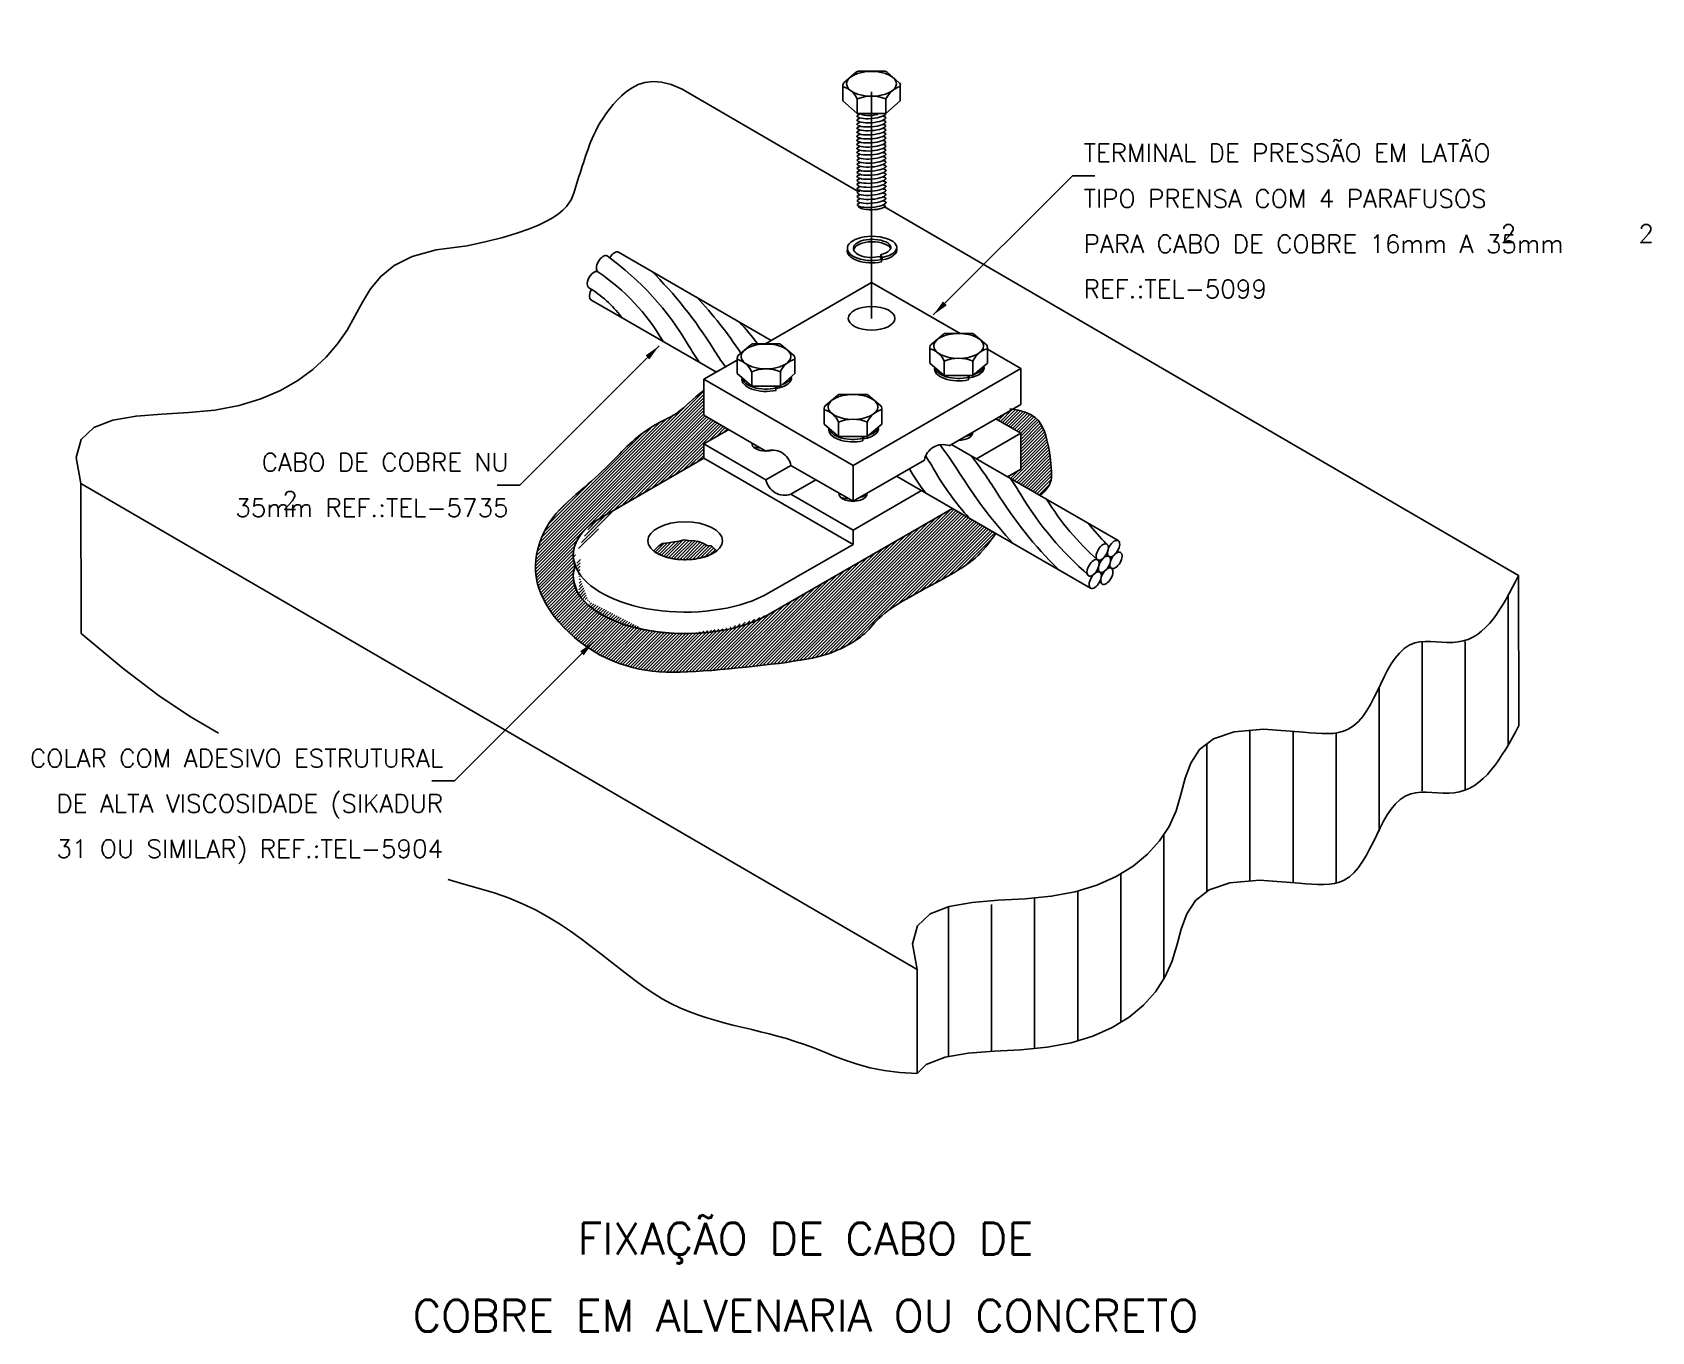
# Model space of a CAD drawing. Header units: millimetres. Extents: x -6346.2 to -6328.3, y -4785.9 to -4771.6.
import ezdxf
from ezdxf.enums import TextEntityAlignment as Align

# ---------------------------------------------------------------- set-up
doc = ezdxf.new("R2010")
doc.units = ezdxf.units.MM
doc.header["$LTSCALE"] = 10
doc.linetypes.add('DASHDOT2', pattern=[0.5, 0.25, -0.125, 0, -0.125])
doc.layers.add('Termotécnica', color=7, linetype='Continuous')
doc.styles.add('r140', font='romans.shx')
doc.styles.add('r80', font='romans.shx')

msp = doc.modelspace()

# ---------------------------------------------------------------- hatches: boundary and pattern name
at = {"layer": 'Termotécnica'}
h = msp.add_hatch(dxfattribs=at)
h.set_pattern_fill('ANSI31', color=1, scale=0.2, style=0)
h.set_pattern_definition([(45, (-6439.552315, -4799.542276), (-0.0176776695, 0.0176776695), [])])
edge = h.paths.add_edge_path()
edge.add_line((-6339.119, -4777.392), (-6339.102, -4777.395))
edge.add_line((-6339.102, -4777.395), (-6339.084, -4777.398))
edge.add_line((-6339.084, -4777.398), (-6339.076, -4777.399))
edge.add_ellipse((-6338.971, -4777.197), major_axis=(0.412, 0), ratio=0.509483, start_angle=255.1057, end_angle=256.7967)
edge.add_line((-6339.065, -4777.401), (-6339.05, -4777.402))
edge.add_line((-6339.05, -4777.402), (-6339.026, -4777.404))
edge.add_line((-6339.026, -4777.404), (-6339.005, -4777.405))
edge.add_line((-6339.005, -4777.405), (-6338.987, -4777.406))
edge.add_line((-6338.987, -4777.406), (-6338.971, -4777.406))
edge.add_ellipse((-6338.971, -4777.197), major_axis=(0.412, 0), ratio=0.509483, start_angle=269.8915, end_angle=271.5213)
edge.add_line((-6338.96, -4777.406), (-6338.94, -4777.405))
edge.add_line((-6338.94, -4777.405), (-6338.916, -4777.404))
edge.add_ellipse((-6338.971, -4777.197), major_axis=(0.412, 0), ratio=0.509483, start_angle=277.6906, end_angle=279.0743)
edge.add_line((-6338.906, -4777.404), (-6338.884, -4777.401))
edge.add_line((-6338.884, -4777.401), (-6338.866, -4777.399))
edge.add_ellipse((-6338.971, -4777.197), major_axis=(0.412, 0), ratio=0.509483, start_angle=284.7109, end_angle=286.1885)
edge.add_line((-6338.856, -4777.398), (-6338.836, -4777.394))
edge.add_line((-6338.836, -4777.394), (-6338.811, -4777.39))
edge.add_ellipse((-6338.971, -4777.197), major_axis=(0.412, 0), ratio=0.509483, start_angle=292.818, end_angle=294.0791)
edge.add_line((-6338.803, -4777.388), (-6338.775, -4777.381))
edge.add_line((-6338.775, -4777.381), (-6338.765, -4777.378))
edge.add_ellipse((-6338.971, -4777.197), major_axis=(0.412, 0), ratio=0.509483, start_angle=299.9115, end_angle=301.386)
edge.add_line((-6338.756, -4777.376), (-6338.737, -4777.369))
edge.add_line((-6338.737, -4777.369), (-6338.723, -4777.364))
edge.add_ellipse((-6338.971, -4777.197), major_axis=(0.412, 0), ratio=0.509483, start_angle=307.0282, end_angle=308.6976)
edge.add_line((-6338.713, -4777.36), (-6338.698, -4777.353))
edge.add_line((-6338.698, -4777.353), (-6338.679, -4777.344))
edge.add_line((-6338.679, -4777.344), (-6338.662, -4777.335))
edge.add_line((-6338.662, -4777.335), (-6338.647, -4777.326))
edge.add_line((-6338.647, -4777.326), (-6338.622, -4777.307))
edge.add_line((-6338.622, -4777.307), (-6338.656, -4777.276))
edge.add_line((-6338.656, -4777.276), (-6338.681, -4777.254))
edge.add_line((-6338.681, -4777.254), (-6338.726, -4777.249))
edge.add_line((-6338.726, -4777.249), (-6338.777, -4777.223))
edge.add_line((-6338.777, -4777.223), (-6338.825, -4777.203))
edge.add_line((-6338.825, -4777.203), (-6338.871, -4777.199))
edge.add_line((-6338.871, -4777.199), (-6338.933, -4777.193))
edge.add_line((-6338.933, -4777.193), (-6338.984, -4777.185))
edge.add_line((-6338.984, -4777.185), (-6339.035, -4777.202))
edge.add_line((-6339.035, -4777.202), (-6339.092, -4777.209))
edge.add_line((-6339.092, -4777.209), (-6339.158, -4777.218))
edge.add_line((-6339.158, -4777.218), (-6339.221, -4777.228))
edge.add_line((-6339.221, -4777.228), (-6339.261, -4777.252))
edge.add_line((-6339.261, -4777.252), (-6339.318, -4777.309))
edge.add_line((-6339.318, -4777.309), (-6339.297, -4777.325))
edge.add_line((-6339.297, -4777.325), (-6339.269, -4777.341))
edge.add_line((-6339.269, -4777.341), (-6339.258, -4777.347))
edge.add_ellipse((-6338.971, -4777.197), major_axis=(0.412, 0), ratio=0.509483, start_angle=225.6516, end_angle=226.3862)
edge.add_line((-6339.255, -4777.348), (-6339.238, -4777.355))
edge.add_line((-6339.238, -4777.355), (-6339.222, -4777.363))
edge.add_line((-6339.222, -4777.363), (-6339.201, -4777.37))
edge.add_line((-6339.201, -4777.37), (-6339.181, -4777.377))
edge.add_line((-6339.181, -4777.377), (-6339.168, -4777.38))
edge.add_line((-6339.168, -4777.38), (-6339.154, -4777.384))
edge.add_line((-6339.154, -4777.384), (-6339.137, -4777.388))
edge.add_line((-6339.137, -4777.388), (-6339.12, -4777.392))
edge.add_ellipse((-6338.971, -4777.197), major_axis=(0.412, 0), ratio=0.509483, start_angle=248.7306, end_angle=248.8371)
edge = h.paths.add_edge_path()
edge.add_line((-6340.138, -4776.653), (-6340.177, -4776.686))
edge.add_line((-6340.177, -4776.686), (-6340.222, -4776.725))
edge.add_line((-6340.222, -4776.725), (-6340.267, -4776.765))
edge.add_line((-6340.267, -4776.765), (-6340.311, -4776.807))
edge.add_line((-6340.311, -4776.807), (-6340.354, -4776.851))
edge.add_line((-6340.354, -4776.851), (-6340.395, -4776.897))
edge.add_line((-6340.395, -4776.897), (-6340.434, -4776.946))
edge.add_line((-6340.434, -4776.946), (-6340.47, -4776.997))
edge.add_line((-6340.47, -4776.997), (-6340.502, -4777.051))
edge.add_line((-6340.502, -4777.051), (-6340.531, -4777.107))
edge.add_line((-6340.531, -4777.107), (-6340.557, -4777.165))
edge.add_line((-6340.557, -4777.165), (-6340.579, -4777.225))
edge.add_line((-6340.579, -4777.225), (-6340.596, -4777.285))
edge.add_line((-6340.596, -4777.285), (-6340.61, -4777.347))
edge.add_line((-6340.61, -4777.347), (-6340.618, -4777.408))
edge.add_line((-6340.618, -4777.408), (-6340.622, -4777.47))
edge.add_line((-6340.622, -4777.47), (-6340.621, -4777.532))
edge.add_line((-6340.621, -4777.532), (-6340.615, -4777.594))
edge.add_line((-6340.615, -4777.594), (-6340.604, -4777.656))
edge.add_line((-6340.604, -4777.656), (-6340.587, -4777.718))
edge.add_line((-6340.587, -4777.718), (-6340.565, -4777.78))
edge.add_line((-6340.565, -4777.78), (-6340.536, -4777.843))
edge.add_line((-6340.536, -4777.843), (-6340.502, -4777.905))
edge.add_line((-6340.502, -4777.905), (-6340.462, -4777.968))
edge.add_line((-6340.462, -4777.968), (-6340.416, -4778.031))
edge.add_line((-6340.416, -4778.031), (-6340.365, -4778.093))
edge.add_line((-6340.365, -4778.093), (-6340.31, -4778.153))
edge.add_line((-6340.31, -4778.153), (-6340.251, -4778.211))
edge.add_line((-6340.251, -4778.211), (-6340.188, -4778.267))
edge.add_line((-6340.188, -4778.267), (-6340.123, -4778.319))
edge.add_line((-6340.123, -4778.319), (-6340.056, -4778.368))
edge.add_line((-6340.056, -4778.368), (-6339.987, -4778.413))
edge.add_line((-6339.987, -4778.413), (-6339.917, -4778.454))
edge.add_line((-6339.917, -4778.454), (-6339.846, -4778.49))
edge.add_line((-6339.846, -4778.49), (-6339.773, -4778.522))
edge.add_line((-6339.773, -4778.522), (-6339.7, -4778.551))
edge.add_line((-6339.7, -4778.551), (-6339.627, -4778.575))
edge.add_line((-6339.627, -4778.575), (-6339.553, -4778.596))
edge.add_line((-6339.553, -4778.596), (-6339.48, -4778.613))
edge.add_line((-6339.48, -4778.613), (-6339.406, -4778.626))
edge.add_line((-6339.406, -4778.626), (-6339.333, -4778.635))
edge.add_line((-6339.333, -4778.635), (-6339.258, -4778.642))
edge.add_line((-6339.258, -4778.642), (-6339.182, -4778.646))
edge.add_line((-6339.182, -4778.646), (-6339.105, -4778.647))
edge.add_line((-6339.105, -4778.647), (-6339.025, -4778.646))
edge.add_line((-6339.025, -4778.646), (-6338.943, -4778.643))
edge.add_line((-6338.943, -4778.643), (-6338.857, -4778.639))
edge.add_line((-6338.857, -4778.639), (-6338.768, -4778.633))
edge.add_line((-6338.768, -4778.633), (-6338.676, -4778.627))
edge.add_line((-6338.676, -4778.627), (-6338.582, -4778.619))
edge.add_line((-6338.582, -4778.619), (-6338.486, -4778.61))
edge.add_line((-6338.486, -4778.61), (-6338.391, -4778.601))
edge.add_line((-6338.391, -4778.601), (-6338.295, -4778.591))
edge.add_line((-6338.295, -4778.591), (-6338.201, -4778.581))
edge.add_line((-6338.201, -4778.581), (-6338.109, -4778.571))
edge.add_line((-6338.109, -4778.571), (-6338.02, -4778.56))
edge.add_line((-6338.02, -4778.56), (-6337.934, -4778.55))
edge.add_line((-6337.934, -4778.55), (-6337.852, -4778.539))
edge.add_line((-6337.852, -4778.539), (-6337.774, -4778.527))
edge.add_line((-6337.774, -4778.527), (-6337.7, -4778.515))
edge.add_line((-6337.7, -4778.515), (-6337.631, -4778.503))
edge.add_line((-6337.631, -4778.503), (-6337.566, -4778.491))
edge.add_line((-6337.566, -4778.491), (-6337.507, -4778.477))
edge.add_line((-6337.507, -4778.477), (-6337.453, -4778.463))
edge.add_line((-6337.453, -4778.463), (-6337.404, -4778.448))
edge.add_line((-6337.404, -4778.448), (-6337.359, -4778.433))
edge.add_line((-6337.359, -4778.433), (-6337.318, -4778.417))
edge.add_line((-6337.318, -4778.417), (-6337.28, -4778.401))
edge.add_line((-6337.28, -4778.401), (-6337.245, -4778.385))
edge.add_line((-6337.245, -4778.385), (-6337.212, -4778.368))
edge.add_line((-6337.212, -4778.368), (-6337.18, -4778.35))
edge.add_line((-6337.18, -4778.35), (-6337.15, -4778.333))
edge.add_line((-6337.15, -4778.333), (-6337.12, -4778.315))
edge.add_line((-6337.12, -4778.315), (-6337.091, -4778.297))
edge.add_line((-6337.091, -4778.297), (-6337.064, -4778.278))
edge.add_line((-6337.064, -4778.278), (-6337.037, -4778.259))
edge.add_line((-6337.037, -4778.259), (-6337.012, -4778.239))
edge.add_line((-6337.012, -4778.239), (-6336.988, -4778.219))
edge.add_line((-6336.988, -4778.219), (-6336.966, -4778.197))
edge.add_line((-6336.966, -4778.197), (-6336.944, -4778.175))
edge.add_line((-6336.944, -4778.175), (-6336.923, -4778.152))
edge.add_line((-6336.923, -4778.152), (-6336.902, -4778.128))
edge.add_line((-6336.902, -4778.128), (-6336.88, -4778.103))
edge.add_line((-6336.88, -4778.103), (-6336.856, -4778.078))
edge.add_line((-6336.856, -4778.078), (-6336.83, -4778.051))
edge.add_line((-6336.83, -4778.051), (-6336.801, -4778.024))
edge.add_line((-6336.801, -4778.024), (-6336.767, -4777.996))
edge.add_line((-6336.767, -4777.996), (-6336.729, -4777.967))
edge.add_line((-6336.729, -4777.967), (-6336.686, -4777.937))
edge.add_line((-6336.686, -4777.937), (-6336.64, -4777.907))
edge.add_line((-6336.64, -4777.907), (-6336.59, -4777.876))
edge.add_line((-6336.59, -4777.876), (-6336.538, -4777.845))
edge.add_line((-6336.538, -4777.845), (-6336.484, -4777.814))
edge.add_line((-6336.484, -4777.814), (-6336.429, -4777.783))
edge.add_line((-6336.429, -4777.783), (-6336.373, -4777.752))
edge.add_line((-6336.373, -4777.752), (-6336.316, -4777.721))
edge.add_line((-6336.316, -4777.721), (-6336.26, -4777.691))
edge.add_line((-6336.26, -4777.691), (-6336.204, -4777.661))
edge.add_line((-6336.204, -4777.661), (-6336.15, -4777.631))
edge.add_line((-6336.15, -4777.631), (-6336.097, -4777.602))
edge.add_line((-6336.097, -4777.602), (-6336.046, -4777.574))
edge.add_line((-6336.046, -4777.574), (-6335.998, -4777.546))
edge.add_line((-6335.998, -4777.546), (-6335.953, -4777.519))
edge.add_line((-6335.953, -4777.519), (-6335.911, -4777.493))
edge.add_line((-6335.911, -4777.493), (-6335.872, -4777.467))
edge.add_line((-6335.872, -4777.467), (-6335.835, -4777.441))
edge.add_line((-6335.835, -4777.441), (-6335.801, -4777.415))
edge.add_line((-6335.801, -4777.415), (-6335.769, -4777.388))
edge.add_line((-6335.769, -4777.388), (-6335.738, -4777.359))
edge.add_line((-6335.738, -4777.359), (-6335.709, -4777.33))
edge.add_line((-6335.709, -4777.33), (-6335.68, -4777.298))
edge.add_line((-6335.68, -4777.298), (-6335.651, -4777.264))
edge.add_line((-6335.651, -4777.264), (-6335.623, -4777.228))
edge.add_line((-6335.623, -4777.228), (-6335.595, -4777.191))
edge.add_line((-6335.595, -4777.191), (-6335.567, -4777.154))
edge.add_line((-6335.567, -4777.154), (-6335.54, -4777.117))
edge.add_line((-6335.54, -4777.117), (-6335.54, -4777.116))
edge.add_line((-6335.54, -4777.116), (-6336.019, -4776.839))
edge.add_line((-6336.019, -4776.839), (-6338.049, -4778.011))
edge.add_line((-6338.049, -4778.011), (-6338.047, -4778.01))
edge.add_ellipse((-6338.971, -4777.593), major_axis=(-1.235, 0), ratio=0.509483, start_angle=121.4732, end_angle=138.3974, ccw=False)
edge.add_line((-6338.326, -4778.129), (-6338.34, -4778.134))
edge.add_line((-6338.34, -4778.134), (-6338.353, -4778.138))
edge.add_ellipse((-6338.971, -4777.593), major_axis=(-1.235, 0), ratio=0.509483, start_angle=92.4642, end_angle=120.0051, ccw=False)
edge.add_line((-6338.918, -4778.221), (-6338.933, -4778.222))
edge.add_line((-6338.933, -4778.222), (-6338.954, -4778.222))
edge.add_ellipse((-6338.971, -4777.593), major_axis=(-1.235, 0), ratio=0.509483, start_angle=84.4784, end_angle=90.7793, ccw=False)
edge.add_line((-6339.089, -4778.219), (-6339.11, -4778.218))
edge.add_line((-6339.11, -4778.218), (-6339.118, -4778.217))
edge.add_ellipse((-6338.971, -4777.593), major_axis=(-1.235, 0), ratio=0.509483, start_angle=74.6337, end_angle=83.1387, ccw=False)
edge.add_line((-6339.298, -4778.199), (-6339.303, -4778.199))
edge.add_line((-6339.303, -4778.199), (-6339.309, -4778.198))
edge.add_ellipse((-6338.971, -4777.593), major_axis=(-1.235, 0), ratio=0.509483, start_angle=65.1543, end_angle=74.1001, ccw=False)
edge.add_line((-6339.489, -4778.164), (-6339.494, -4778.163))
edge.add_line((-6339.494, -4778.163), (-6339.504, -4778.16))
edge.add_ellipse((-6338.971, -4777.593), major_axis=(-1.235, 0), ratio=0.509483, start_angle=61.2264, end_angle=64.4015, ccw=False)
edge.add_line((-6339.565, -4778.144), (-6339.633, -4778.127))
edge.add_line((-6339.633, -4778.127), (-6339.72, -4778.093))
edge.add_line((-6339.72, -4778.093), (-6339.726, -4778.091))
edge.add_ellipse((-6338.971, -4777.593), major_axis=(-1.235, 0), ratio=0.509483, start_angle=20.986, end_angle=52.3022, ccw=False)
edge.add_line((-6340.124, -4777.818), (-6340.136, -4777.804))
edge.add_line((-6340.136, -4777.804), (-6340.145, -4777.788))
edge.add_ellipse((-6338.971, -4777.593), major_axis=(-1.235, 0), ratio=0.509483, start_angle=-10.974, end_angle=18.0371, ccw=False)
edge.add_line((-6340.183, -4777.473), (-6340.183, -4777.472))
edge.add_line((-6340.183, -4777.472), (-6340.186, -4777.464))
edge.add_line((-6340.186, -4777.464), (-6340.204, -4777.387))
edge.add_ellipse((-6338.971, -4777.355), major_axis=(-1.235, 0), ratio=0.509483, start_angle=2.9312, end_angle=10.9046)
edge.add_line((-6340.183, -4777.474), (-6340.183, -4777.473))
edge.add_ellipse((-6338.971, -4777.593), major_axis=(-1.235, 0), ratio=0.509483, start_angle=349.026, end_angle=378.0371)
edge.add_line((-6340.145, -4777.788), (-6340.167, -4777.746))
edge.add_line((-6340.167, -4777.746), (-6340.174, -4777.724))
edge.add_line((-6340.174, -4777.724), (-6340.197, -4777.658))
edge.add_line((-6340.197, -4777.658), (-6340.205, -4777.585))
edge.add_line((-6340.205, -4777.585), (-6340.202, -4777.549))
edge.add_line((-6340.202, -4777.549), (-6340.183, -4777.474))
edge.add_ellipse((-6338.971, -4777.355), major_axis=(-1.235, 0), ratio=0.509483, start_angle=2.9312, end_angle=10.9046, ccw=False)
edge.add_line((-6340.204, -4777.387), (-6340.205, -4777.382))
edge.add_line((-6340.205, -4777.382), (-6340.205, -4777.376))
edge.add_ellipse((-6338.971, -4777.355), major_axis=(-1.235, 0), ratio=0.509483, start_angle=-31.7428, end_angle=1.9233, ccw=False)
edge.add_line((-6340.021, -4777.024), (-6340.001, -4777.006))
edge.add_line((-6340.001, -4777.006), (-6339.984, -4776.996))
edge.add_line((-6339.984, -4776.996), (-6339.935, -4776.965))
edge.add_line((-6339.935, -4776.965), (-6339.884, -4776.932))
edge.add_line((-6339.884, -4776.932), (-6339.868, -4776.923))
edge.add_line((-6339.868, -4776.923), (-6340.138, -4776.653))
h.paths.add_polyline_path([(-6338.765, -4776.127), (-6338.49, -4775.969), (-6338.765, -4775.81), (-6338.765, -4775.537), (-6338.809, -4775.571), (-6338.851, -4775.606), (-6338.889, -4775.639), (-6338.923, -4775.67), (-6338.954, -4775.698), (-6338.983, -4775.725), (-6339.011, -4775.749), (-6339.039, -4775.771), (-6339.068, -4775.791), (-6339.099, -4775.81), (-6339.13, -4775.827), (-6339.161, -4775.844), (-6339.194, -4775.86), (-6339.227, -4775.877), (-6339.26, -4775.894), (-6339.294, -4775.913), (-6339.328, -4775.933), (-6339.362, -4775.954), (-6339.395, -4775.977), (-6339.429, -4776), (-6339.462, -4776.025), (-6339.494, -4776.05), (-6339.525, -4776.076), (-6339.556, -4776.103), (-6339.585, -4776.129), (-6339.613, -4776.156), (-6339.641, -4776.183), (-6339.668, -4776.211), (-6339.696, -4776.239), (-6339.725, -4776.269), (-6339.754, -4776.299), (-6339.785, -4776.33), (-6339.817, -4776.362), (-6339.851, -4776.395), (-6339.887, -4776.43), (-6339.924, -4776.465), (-6339.963, -4776.5), (-6340.003, -4776.537), (-6340.044, -4776.573), (-6340.087, -4776.61), (-6340.132, -4776.648), (-6340.138, -4776.653), (-6339.868, -4776.923), (-6338.765, -4776.286)])
h.paths.add_polyline_path([(-6335.055, -4776.696), (-6335.026, -4776.672), (-6334.997, -4776.644), (-6334.973, -4776.616), (-6334.954, -4776.587), (-6334.941, -4776.557), (-6334.932, -4776.526), (-6334.927, -4776.493), (-6334.926, -4776.459), (-6334.926, -4776.423), (-6334.929, -4776.386), (-6334.933, -4776.346), (-6334.938, -4776.305), (-6334.943, -4776.262), (-6334.949, -4776.217), (-6334.957, -4776.172), (-6334.966, -4776.126), (-6334.977, -4776.081), (-6334.989, -4776.036), (-6335.004, -4775.991), (-6335.022, -4775.948), (-6335.044, -4775.908), (-6335.072, -4775.869), (-6335.109, -4775.834), (-6335.157, -4775.803), (-6335.218, -4775.776), (-6335.294, -4775.754), (-6335.357, -4775.744), (-6335.54, -4775.85), (-6335.266, -4776.008), (-6335.266, -4776.405), (-6335.413, -4776.489)])

# ---------------------------------------------------------------- linework, layer by layer
at = {"layer": 'Termotécnica', "color": 1, "linetype": 'DASHDOT2'}
msp.add_line((-6336.913, -4774.741), (-6336.913, -4771.584), dxfattribs=at)
at = {"layer": 'Termotécnica', "color": 2}
for p, q in [((-6337.08, -4772.021), (-6337.218, -4772.141)), ((-6337.059, -4772.014), (-6336.766, -4772.014)), ((-6336.745, -4772.021), (-6336.607, -4772.141)), ((-6337.06, -4773.342), (-6339.004, -4772.212)), ((-6337.229, -4772.165), (-6337.229, -4772.341)), ((-6336.596, -4772.165), (-6336.596, -4772.341)), ((-6337.229, -4772.341), (-6337.071, -4772.478)), ((-6337.071, -4772.32), (-6337.071, -4772.478)), ((-6336.754, -4772.32), (-6336.754, -4772.478)), ((-6336.596, -4772.341), (-6336.754, -4772.478)), ((-6337.075, -4772.505), (-6337.03, -4772.479)), ((-6337.075, -4772.549), (-6337.04, -4772.529)), ((-6337.075, -4772.594), (-6337.04, -4772.574)), ((-6337.071, -4772.478), (-6336.754, -4772.478)), ((-6336.757, -4772.522), (-6336.79, -4772.508)), ((-6336.757, -4772.567), (-6336.79, -4772.553)), ((-6337.074, -4772.638), (-6337.04, -4772.618)), ((-6337.074, -4772.683), (-6337.04, -4772.663)), ((-6337.074, -4772.727), (-6337.04, -4772.707)), ((-6337.074, -4772.772), (-6337.04, -4772.752)), ((-6336.757, -4772.611), (-6336.79, -4772.597)), ((-6336.757, -4772.656), (-6336.79, -4772.642)), ((-6336.757, -4772.7), (-6336.79, -4772.687)), ((-6336.757, -4772.745), (-6336.79, -4772.731)), ((-6337.074, -4772.816), (-6337.04, -4772.796)), ((-6337.074, -4772.861), (-6337.04, -4772.841)), ((-6337.074, -4772.905), (-6337.04, -4772.885)), ((-6337.074, -4772.95), (-6337.04, -4772.93)), ((-6336.757, -4772.789), (-6336.79, -4772.776)), ((-6336.757, -4772.834), (-6336.79, -4772.82)), ((-6336.757, -4772.878), (-6336.79, -4772.865)), ((-6336.757, -4772.923), (-6336.79, -4772.909)), ((-6337.074, -4772.994), (-6337.04, -4772.974)), ((-6337.074, -4773.039), (-6337.04, -4773.019)), ((-6337.074, -4773.083), (-6337.04, -4773.063)), ((-6337.074, -4773.128), (-6337.04, -4773.108)), ((-6336.757, -4772.967), (-6336.79, -4772.954)), ((-6336.756, -4773.011), (-6336.79, -4772.997)), ((-6336.756, -4773.056), (-6336.79, -4773.042)), ((-6336.757, -4773.1), (-6336.79, -4773.087)), ((-6337.074, -4773.172), (-6337.04, -4773.152)), ((-6337.074, -4773.217), (-6337.04, -4773.197)), ((-6337.074, -4773.261), (-6337.04, -4773.241)), ((-6337.073, -4773.305), (-6337.04, -4773.286)), ((-6336.757, -4773.145), (-6336.79, -4773.131)), ((-6336.754, -4773.191), (-6336.787, -4773.178)), ((-6336.754, -4773.236), (-6336.787, -4773.222)), ((-6336.755, -4773.28), (-6336.786, -4773.266)), ((-6336.232, -4774.703), (-6334.697, -4773.167)), ((-6334.697, -4773.167), (-6334.447, -4773.167)), ((-6337.074, -4773.395), (-6337.04, -4773.375)), ((-6337.073, -4773.35), (-6337.04, -4773.33)), ((-6337.073, -4773.439), (-6337.04, -4773.419)), ((-6337.073, -4773.483), (-6337.04, -4773.464)), ((-6336.754, -4773.369), (-6336.787, -4773.356)), ((-6336.755, -4773.324), (-6336.786, -4773.311)), ((-6336.755, -4773.413), (-6336.786, -4773.4)), ((-6336.753, -4773.458), (-6336.786, -4773.444)), ((-6336.761, -4773.499), (-6336.787, -4773.488)), ((-6329.773, -4777.58), (-6336.77, -4773.511)), ((-6339.706, -4774.011), (-6338.02, -4774.984)), ((-6336.804, -4774.091), (-6336.819, -4774.058)), ((-6336.811, -4774.064), (-6336.811, -4774.037)), ((-6336.796, -4774.07), (-6336.811, -4774.037)), ((-6336.796, -4774.097), (-6336.811, -4774.064)), ((-6336.804, -4774.118), (-6336.804, -4774.091)), ((-6336.796, -4774.097), (-6336.796, -4774.07)), ((-6340.01, -4774.535), (-6338.626, -4775.334)), ((-6336.099, -4774.907), (-6335.806, -4774.907)), ((-6339.259, -4775.046), (-6340.794, -4776.581)), ((-6338.245, -4775.032), (-6338.384, -4775.152)), ((-6338.225, -4775.024), (-6337.931, -4775.024)), ((-6337.911, -4775.032), (-6337.772, -4775.152)), ((-6336.269, -4775.059), (-6336.269, -4775.235)), ((-6336.119, -4774.915), (-6336.258, -4775.035)), ((-6335.785, -4774.915), (-6335.646, -4775.035)), ((-6335.635, -4775.059), (-6335.635, -4775.235)), ((-6338.395, -4775.176), (-6338.395, -4775.351)), ((-6337.761, -4775.176), (-6337.761, -4775.351)), ((-6336.269, -4775.235), (-6336.11, -4775.372)), ((-6336.11, -4775.213), (-6336.11, -4775.372)), ((-6335.794, -4775.213), (-6335.794, -4775.372)), ((-6335.635, -4775.235), (-6335.794, -4775.372)), ((-6338.395, -4775.351), (-6338.236, -4775.488)), ((-6338.236, -4775.33), (-6338.236, -4775.488)), ((-6337.92, -4775.33), (-6337.92, -4775.488)), ((-6337.761, -4775.351), (-6337.92, -4775.488)), ((-6336.11, -4775.372), (-6335.794, -4775.372)), ((-6338.236, -4775.488), (-6337.92, -4775.488)), ((-6337.286, -4775.588), (-6337.424, -4775.708)), ((-6337.265, -4775.581), (-6336.972, -4775.581)), ((-6336.951, -4775.588), (-6336.812, -4775.708)), ((-6337.435, -4775.732), (-6337.435, -4775.908)), ((-6336.801, -4775.732), (-6336.801, -4775.908)), ((-6337.435, -4775.908), (-6337.277, -4776.045)), ((-6337.277, -4775.887), (-6337.277, -4776.045)), ((-6336.96, -4775.887), (-6336.96, -4776.045)), ((-6336.801, -4775.908), (-6336.96, -4776.045)), ((-6338.232, -4776.135), (-6338.217, -4776.127)), ((-6337.277, -4776.045), (-6336.96, -4776.045)), ((-6334.192, -4777.195), (-6336.031, -4776.133)), ((-6335.826, -4776.028), (-6335.807, -4776.036)), ((-6334.495, -4777.72), (-6336.637, -4776.483)), ((-6336.411, -4781.931), (-6345.642, -4776.563)), ((-6345.642, -4776.563), (-6345.636, -4778.22)), ((-6340.794, -4776.581), (-6341.044, -4776.581)), ((-6337.255, -4776.682), (-6337.271, -4776.691)), ((-6337.246, -4776.721), (-6337.25, -4776.723)), ((-6336.993, -4776.701), (-6336.974, -4776.709)), ((-6329.773, -4777.58), (-6329.767, -4779.237)), ((-6339.982, -4778.312), (-6341.517, -4779.847)), ((-6341.517, -4779.847), (-6341.767, -4779.847)), ((-6336.411, -4781.931), (-6336.411, -4783.076))]:
    msp.add_line(p, q, dxfattribs=at)
at = {"layer": 'Termotécnica', "color": 3}
for p, q in [((-6338.091, -4775.025), (-6336.913, -4774.345)), ((-6335.936, -4774.909), (-6336.913, -4774.345)), ((-6335.266, -4775.295), (-6335.635, -4775.082)), ((-6338.765, -4775.414), (-6338.395, -4775.201)), ((-6337.118, -4776.365), (-6338.765, -4775.414)), ((-6338.765, -4775.81), (-6338.765, -4775.414)), ((-6337.118, -4776.365), (-6335.266, -4775.295)), ((-6335.266, -4775.692), (-6335.266, -4775.295)), ((-6336.055, -4776.147), (-6335.266, -4775.692)), ((-6338.079, -4776.206), (-6338.765, -4775.81)), ((-6338.765, -4776.127), (-6338.49, -4775.969)), ((-6335.266, -4776.008), (-6335.54, -4775.85)), ((-6338.765, -4776.286), (-6338.765, -4776.127)), ((-6338.079, -4776.523), (-6338.765, -4776.127)), ((-6335.756, -4776.291), (-6335.266, -4776.008)), ((-6335.266, -4776.405), (-6335.266, -4776.008)), ((-6339.884, -4776.932), (-6338.765, -4776.286)), ((-6338.765, -4776.286), (-6337.118, -4777.236)), ((-6337.118, -4776.761), (-6336.329, -4776.305)), ((-6338.079, -4776.523), (-6337.804, -4776.365)), ((-6337.118, -4776.761), (-6337.804, -4776.365)), ((-6337.118, -4776.761), (-6337.118, -4776.365)), ((-6335.413, -4776.489), (-6335.266, -4776.405)), ((-6337.804, -4776.682), (-6337.53, -4776.523)), ((-6337.118, -4777.078), (-6337.804, -4776.682)), ((-6337.118, -4777.078), (-6336.362, -4776.641)), ((-6338.049, -4778.011), (-6336.019, -4776.839)), ((-6337.118, -4777.236), (-6337.118, -4777.078)), ((-6338.047, -4777.773), (-6337.118, -4777.236))]:
    msp.add_line(p, q, dxfattribs=at)
at = {"layer": 'Termotécnica', "color": 1}
for p, q in [((-6335.842, -4775.393), (-6335.852, -4775.372)), ((-6335.834, -4775.399), (-6335.846, -4775.372)), ((-6335.842, -4775.42), (-6335.842, -4775.393)), ((-6335.834, -4775.399), (-6335.834, -4775.372)), ((-6337.968, -4775.51), (-6337.978, -4775.488)), ((-6337.96, -4775.516), (-6337.972, -4775.488)), ((-6337.968, -4775.537), (-6337.968, -4775.51)), ((-6337.96, -4775.516), (-6337.96, -4775.489)), ((-6337.008, -4776.067), (-6337.018, -4776.045)), ((-6337, -4776.072), (-6337.012, -4776.045)), ((-6337.008, -4776.093), (-6337.008, -4776.067)), ((-6337, -4776.072), (-6337, -4776.046)), ((-6329.885, -4777.794), (-6329.885, -4779.449)), ((-6330.36, -4778.308), (-6330.36, -4779.946)), ((-6330.835, -4778.308), (-6330.835, -4779.959)), ((-6331.311, -4778.817), (-6331.311, -4780.401)), ((-6332.736, -4779.29), (-6332.736, -4780.952)), ((-6332.261, -4779.301), (-6332.261, -4780.971)), ((-6331.786, -4779.316), (-6331.786, -4780.974)), ((-6333.212, -4779.439), (-6333.212, -4781.07)), ((-6333.687, -4780.437), (-6333.687, -4782.035)), ((-6334.162, -4780.873), (-6334.162, -4782.511)), ((-6335.113, -4781.139), (-6335.113, -4782.8)), ((-6334.638, -4781.063), (-6334.638, -4782.716)), ((-6336.064, -4781.235), (-6336.064, -4782.887)), ((-6335.588, -4781.213), (-6335.588, -4782.834))]:
    msp.add_line(p, q, dxfattribs=at)
at = {"layer": 'Termotécnica', "color": 2}
for points in [[(-6341.376, -4773.942), (-6341.165, -4773.894), (-6340.983, -4773.848), (-6340.829, -4773.802), (-6340.699, -4773.757), (-6340.59, -4773.712), (-6340.5, -4773.669), (-6340.427, -4773.627), (-6340.368, -4773.586), (-6340.32, -4773.547), (-6340.282, -4773.508), (-6340.253, -4773.47), (-6340.23, -4773.433), (-6340.213, -4773.396), (-6340.199, -4773.359), (-6340.188, -4773.323), (-6340.177, -4773.286), (-6340.167, -4773.249), (-6340.155, -4773.212), (-6340.143, -4773.175), (-6340.131, -4773.137), (-6340.119, -4773.1), (-6340.106, -4773.062), (-6340.094, -4773.025), (-6340.081, -4772.987), (-6340.069, -4772.95), (-6340.056, -4772.912), (-6340.043, -4772.874), (-6340.029, -4772.836), (-6340.014, -4772.797), (-6339.997, -4772.756), (-6339.978, -4772.714), (-6339.957, -4772.67), (-6339.933, -4772.625), (-6339.907, -4772.578), (-6339.877, -4772.53), (-6339.844, -4772.48), (-6339.807, -4772.431), (-6339.766, -4772.381), (-6339.721, -4772.332), (-6339.672, -4772.284), (-6339.617, -4772.237), (-6339.557, -4772.195), (-6339.49, -4772.16), (-6339.414, -4772.136), (-6339.329, -4772.126), (-6339.233, -4772.133), (-6339.125, -4772.16), (-6339.004, -4772.212)], [(-6341.376, -4773.942), (-6341.718, -4773.985), (-6341.983, -4774.059), (-6342.182, -4774.159), (-6342.331, -4774.279), (-6342.444, -4774.415), (-6342.533, -4774.563), (-6342.615, -4774.716), (-6342.702, -4774.871), (-6342.807, -4775.023), (-6342.932, -4775.168), (-6343.079, -4775.304), (-6343.247, -4775.428), (-6343.439, -4775.538), (-6343.655, -4775.631), (-6343.895, -4775.703), (-6344.161, -4775.753), (-6344.45, -4775.78), (-6344.747, -4775.798), (-6345.032, -4775.821), (-6345.288, -4775.865), (-6345.496, -4775.945), (-6345.637, -4776.078), (-6345.692, -4776.279), (-6345.642, -4776.563)], [(-6338.761, -4775.534), (-6338.809, -4775.571), (-6338.851, -4775.606), (-6338.889, -4775.639), (-6338.923, -4775.67), (-6338.954, -4775.698), (-6338.983, -4775.725), (-6339.011, -4775.749), (-6339.039, -4775.771), (-6339.068, -4775.791), (-6339.099, -4775.81), (-6339.13, -4775.827), (-6339.161, -4775.844), (-6339.194, -4775.86), (-6339.227, -4775.877), (-6339.26, -4775.894), (-6339.294, -4775.913), (-6339.328, -4775.933), (-6339.362, -4775.954), (-6339.395, -4775.977), (-6339.429, -4776), (-6339.462, -4776.025), (-6339.494, -4776.05), (-6339.525, -4776.076), (-6339.556, -4776.103), (-6339.585, -4776.129), (-6339.613, -4776.156), (-6339.641, -4776.183), (-6339.668, -4776.211), (-6339.696, -4776.239), (-6339.725, -4776.269), (-6339.754, -4776.299), (-6339.785, -4776.33), (-6339.817, -4776.362), (-6339.851, -4776.395), (-6339.887, -4776.43), (-6339.924, -4776.465), (-6339.963, -4776.5), (-6340.003, -4776.537), (-6340.044, -4776.573), (-6340.087, -4776.61), (-6340.132, -4776.648), (-6340.177, -4776.686), (-6340.222, -4776.725), (-6340.267, -4776.765), (-6340.311, -4776.807), (-6340.354, -4776.851), (-6340.395, -4776.897), (-6340.434, -4776.946), (-6340.47, -4776.997), (-6340.502, -4777.051), (-6340.531, -4777.107), (-6340.557, -4777.165), (-6340.579, -4777.225), (-6340.596, -4777.285), (-6340.61, -4777.347), (-6340.618, -4777.408), (-6340.622, -4777.47), (-6340.621, -4777.532), (-6340.615, -4777.594), (-6340.604, -4777.656), (-6340.587, -4777.718), (-6340.565, -4777.78), (-6340.536, -4777.843), (-6340.502, -4777.905), (-6340.462, -4777.968), (-6340.416, -4778.031), (-6340.365, -4778.093), (-6340.31, -4778.153), (-6340.251, -4778.211), (-6340.188, -4778.267), (-6340.123, -4778.319), (-6340.056, -4778.368), (-6339.987, -4778.413), (-6339.917, -4778.454), (-6339.846, -4778.49), (-6339.773, -4778.522), (-6339.7, -4778.551), (-6339.627, -4778.575), (-6339.553, -4778.596), (-6339.48, -4778.613), (-6339.406, -4778.626), (-6339.333, -4778.635), (-6339.258, -4778.642), (-6339.182, -4778.646), (-6339.105, -4778.647), (-6339.025, -4778.646), (-6338.943, -4778.643), (-6338.857, -4778.639), (-6338.768, -4778.633), (-6338.676, -4778.627), (-6338.582, -4778.619), (-6338.486, -4778.61), (-6338.391, -4778.601), (-6338.295, -4778.591), (-6338.201, -4778.581), (-6338.109, -4778.571), (-6338.02, -4778.56), (-6337.934, -4778.55), (-6337.852, -4778.539), (-6337.774, -4778.527), (-6337.7, -4778.515), (-6337.631, -4778.503), (-6337.566, -4778.491), (-6337.507, -4778.477), (-6337.453, -4778.463), (-6337.404, -4778.448), (-6337.359, -4778.433), (-6337.318, -4778.417), (-6337.28, -4778.401), (-6337.245, -4778.385), (-6337.212, -4778.368), (-6337.18, -4778.35), (-6337.15, -4778.333), (-6337.12, -4778.315), (-6337.091, -4778.297), (-6337.064, -4778.278), (-6337.037, -4778.259), (-6337.012, -4778.239), (-6336.988, -4778.219), (-6336.966, -4778.197), (-6336.944, -4778.175), (-6336.923, -4778.152), (-6336.902, -4778.128), (-6336.88, -4778.103), (-6336.856, -4778.078), (-6336.83, -4778.051), (-6336.801, -4778.024), (-6336.767, -4777.996), (-6336.729, -4777.967), (-6336.686, -4777.937), (-6336.64, -4777.907), (-6336.59, -4777.876), (-6336.538, -4777.845), (-6336.484, -4777.814), (-6336.429, -4777.783), (-6336.373, -4777.752), (-6336.316, -4777.721), (-6336.26, -4777.691), (-6336.204, -4777.661), (-6336.15, -4777.631), (-6336.097, -4777.602), (-6336.046, -4777.574), (-6335.998, -4777.546), (-6335.953, -4777.519), (-6335.911, -4777.493), (-6335.872, -4777.467), (-6335.835, -4777.441), (-6335.801, -4777.415), (-6335.769, -4777.388), (-6335.738, -4777.359), (-6335.709, -4777.33), (-6335.68, -4777.298), (-6335.651, -4777.264), (-6335.623, -4777.228), (-6335.595, -4777.191), (-6335.567, -4777.154), (-6335.54, -4777.117), (-6335.54, -4777.116)], [(-6335.055, -4776.696), (-6335.026, -4776.672), (-6334.997, -4776.644), (-6334.973, -4776.616), (-6334.954, -4776.587), (-6334.941, -4776.557), (-6334.932, -4776.526), (-6334.927, -4776.493), (-6334.926, -4776.459), (-6334.926, -4776.423), (-6334.929, -4776.386), (-6334.933, -4776.346), (-6334.938, -4776.305), (-6334.943, -4776.262), (-6334.949, -4776.217), (-6334.957, -4776.172), (-6334.966, -4776.126), (-6334.977, -4776.081), (-6334.989, -4776.036), (-6335.004, -4775.991), (-6335.022, -4775.948), (-6335.044, -4775.908), (-6335.072, -4775.869), (-6335.109, -4775.834), (-6335.157, -4775.803), (-6335.218, -4775.776), (-6335.294, -4775.754), (-6335.387, -4775.739)], [(-6345.636, -4778.22), (-6345.175, -4778.608), (-6344.773, -4778.912), (-6344.425, -4779.145), (-6344.123, -4779.322)], [(-6332.144, -4779.31), (-6332.587, -4779.278), (-6332.912, -4779.305), (-6333.14, -4779.383), (-6333.292, -4779.501), (-6333.388, -4779.65), (-6333.45, -4779.819), (-6333.498, -4779.998), (-6333.552, -4780.178), (-6333.63, -4780.35), (-6333.735, -4780.51), (-6333.867, -4780.657), (-6334.026, -4780.789), (-6334.212, -4780.903), (-6334.425, -4780.998), (-6334.664, -4781.072), (-6334.93, -4781.121), (-6335.219, -4781.149), (-6335.516, -4781.166), (-6335.801, -4781.189), (-6336.057, -4781.233), (-6336.265, -4781.314), (-6336.405, -4781.447), (-6336.46, -4781.647), (-6336.411, -4781.931)], [(-6341.585, -4780.936), (-6341.585, -4780.936), (-6341.415, -4780.986), (-6341.245, -4781.034), (-6341.079, -4781.085), (-6340.919, -4781.14), (-6340.767, -4781.203), (-6340.623, -4781.272), (-6340.487, -4781.347), (-6340.358, -4781.426), (-6340.235, -4781.507), (-6340.119, -4781.591), (-6340.007, -4781.674), (-6339.9, -4781.757), (-6339.797, -4781.838), (-6339.698, -4781.916), (-6339.601, -4781.991), (-6339.506, -4782.063), (-6339.412, -4782.131), (-6339.318, -4782.194), (-6339.223, -4782.252), (-6339.128, -4782.305), (-6339.03, -4782.352), (-6338.931, -4782.394), (-6338.831, -4782.431), (-6338.73, -4782.464), (-6338.63, -4782.494), (-6338.529, -4782.521), (-6338.43, -4782.547), (-6338.332, -4782.57), (-6338.235, -4782.593), (-6338.14, -4782.616), (-6338.045, -4782.64), (-6337.95, -4782.665), (-6337.853, -4782.692), (-6337.755, -4782.723), (-6337.654, -4782.757), (-6337.55, -4782.795), (-6337.441, -4782.839), (-6337.327, -4782.885), (-6337.205, -4782.931), (-6337.073, -4782.975), (-6336.93, -4783.014), (-6336.773, -4783.045), (-6336.601, -4783.067), (-6336.411, -4783.076)], [(-6332.189, -4780.976), (-6332.632, -4780.944), (-6332.957, -4780.971), (-6333.185, -4781.049), (-6333.337, -4781.167), (-6333.433, -4781.316), (-6333.495, -4781.485), (-6333.542, -4781.664), (-6333.597, -4781.844), (-6333.675, -4782.016), (-6333.78, -4782.176), (-6333.912, -4782.323), (-6334.071, -4782.455), (-6334.257, -4782.569), (-6334.47, -4782.664), (-6334.709, -4782.738), (-6334.975, -4782.787), (-6335.264, -4782.815), (-6335.56, -4782.832), (-6335.846, -4782.855), (-6336.102, -4782.899), (-6336.31, -4782.98), (-6336.411, -4783.076)]]:
    msp.add_lwpolyline(points, dxfattribs=at)
at = {"layer": 'Termotécnica', "color": 1, "linetype": 'DASHDOT2'}
for points in [[(-6339.884, -4776.932), (-6339.935, -4776.965), (-6340.001, -4777.006), (-6340.062, -4777.061), (-6340.123, -4777.129), (-6340.165, -4777.199), (-6340.191, -4777.258), (-6340.202, -4777.313), (-6340.205, -4777.382), (-6340.186, -4777.464), (-6340.178, -4777.482)], [(-6339.318, -4777.309), (-6339.261, -4777.252), (-6339.221, -4777.228), (-6339.158, -4777.218), (-6339.092, -4777.209), (-6339.035, -4777.202), (-6338.984, -4777.185), (-6338.933, -4777.193), (-6338.871, -4777.199), (-6338.825, -4777.203), (-6338.777, -4777.223), (-6338.726, -4777.249), (-6338.681, -4777.254), (-6338.656, -4777.276), (-6338.622, -4777.307)], [(-6339.318, -4777.309), (-6339.297, -4777.325), (-6339.269, -4777.341), (-6339.256, -4777.348), (-6339.238, -4777.355), (-6339.222, -4777.363), (-6339.201, -4777.37), (-6339.181, -4777.377), (-6339.168, -4777.38), (-6339.154, -4777.384), (-6339.137, -4777.388), (-6339.12, -4777.392), (-6339.102, -4777.395), (-6339.084, -4777.398), (-6339.07, -4777.4), (-6339.05, -4777.402), (-6339.026, -4777.404), (-6339.005, -4777.405), (-6338.987, -4777.406), (-6338.966, -4777.407), (-6338.94, -4777.405), (-6338.91, -4777.404), (-6338.884, -4777.401), (-6338.861, -4777.399), (-6338.836, -4777.394), (-6338.807, -4777.389), (-6338.775, -4777.381), (-6338.761, -4777.378), (-6338.737, -4777.369), (-6338.718, -4777.363), (-6338.698, -4777.353), (-6338.679, -4777.344), (-6338.662, -4777.335), (-6338.647, -4777.326), (-6338.622, -4777.307)], [(-6338.047, -4778.01), (-6338.086, -4778.03), (-6338.157, -4778.066), (-6338.263, -4778.107), (-6338.34, -4778.134), (-6338.489, -4778.172), (-6338.592, -4778.191), (-6338.691, -4778.204), (-6338.806, -4778.216), (-6338.933, -4778.222), (-6339.041, -4778.221), (-6339.11, -4778.218), (-6339.19, -4778.21), (-6339.303, -4778.199), (-6339.403, -4778.181), (-6339.494, -4778.163), (-6339.633, -4778.127), (-6339.72, -4778.093), (-6339.809, -4778.053), (-6339.865, -4778.026), (-6339.936, -4777.983), (-6339.968, -4777.963), (-6340.044, -4777.902), (-6340.09, -4777.857), (-6340.136, -4777.804), (-6340.167, -4777.746), (-6340.174, -4777.724), (-6340.197, -4777.658), (-6340.205, -4777.585), (-6340.202, -4777.549), (-6340.183, -4777.472)]]:
    msp.add_lwpolyline(points, dxfattribs=at)
at = {"layer": 'Termotécnica', "color": 2}
for centre, radius, start, end in [((-6337.059, -4772.045), 0.0317, 90, 130.8835), ((-6336.766, -4772.045), 0.0317, 49.1154, 90), ((-6337.198, -4772.165), 0.0317, 130.8835, 180), ((-6337.295, -4772.419), 0.245, 23.8935, 74.4182), ((-6336.53, -4772.418), 0.245, 105.499, 156.1892), ((-6336.627, -4772.165), 0.0317, 0, 49.1154), ((-6336.913, -4772.711), 0.423, 67.9752, 112.0031), ((-6336.099, -4774.939), 0.0317, 90, 130.8835), ((-6335.806, -4774.939), 0.0317, 49.1154, 90), ((-6338.225, -4775.056), 0.0317, 90, 130.8835), ((-6337.931, -4775.056), 0.0317, 49.1154, 90), ((-6336.237, -4775.059), 0.0317, 130.8835, 180), ((-6336.335, -4775.313), 0.245, 23.8935, 74.4182), ((-6335.57, -4775.312), 0.245, 105.499, 156.1892), ((-6335.667, -4775.059), 0.0317, 0, 49.1154), ((-6338.363, -4775.176), 0.0317, 130.8835, 180), ((-6338.461, -4775.429), 0.245, 23.8935, 74.4182), ((-6337.696, -4775.429), 0.245, 105.499, 156.1892), ((-6337.793, -4775.176), 0.0317, 0, 49.1154), ((-6335.952, -4775.605), 0.423, 67.9752, 112.0031), ((-6338.078, -4775.722), 0.423, 67.9752, 112.0031), ((-6337.265, -4775.612), 0.0317, 90, 130.8835), ((-6336.972, -4775.612), 0.0317, 49.1154, 90), ((-6337.404, -4775.732), 0.0317, 130.8835, 180), ((-6337.501, -4775.986), 0.245, 23.8935, 74.4182), ((-6336.736, -4775.985), 0.245, 105.499, 156.1892), ((-6336.833, -4775.732), 0.0317, 0, 49.1154), ((-6337.118, -4776.278), 0.423, 67.9752, 112.0031)]:
    msp.add_arc(centre, radius, start, end, dxfattribs=at)
at = {"layer": 'Termotécnica', "color": 1}
for centre, radius, start, end in [((-6341.674, -4776.633), 3.17, 30.1448, 54.4824), ((-6341.24, -4776.172), 2.342, 30.3106, 56.1187), ((-6342.643, -4777.541), 4.683, 31.7841, 45.2841), ((-6340.689, -4775.493), 1.272, 37.1737, 59.0164), ((-6342.224, -4777.667), 4.628, 33.2879, 43.1376), ((-6340.139, -4776.479), 2.448, 36.3688, 43.9388), ((-6335.844, -4773.21), 3.59, 210.6527, 213.9827), ((-6333.775, -4771.937), 5.808, 212.6902, 215.0984), ((-6339.917, -4778.988), 4.718, 31.9056, 37.1661), ((-6338.952, -4777.997), 3.156, 30.1369, 33.3468), ((-6340.424, -4779.79), 5.808, 32.6958, 37.4572), ((-6334.981, -4775.584), 1.72, 208.3585, 219.1407), ((-6333.557, -4774.882), 3.074, 209.8733, 222.1597), ((-6331.941, -4774.03), 4.673, 211.8283, 223.1123), ((-6338.355, -4778.517), 3.59, 30.6583, 33.9883), ((-6331.556, -4774.186), 4.683, 211.7897, 225.2897), ((-6332.109, -4774.798), 3.678, 210.883, 229.117), ((-6332.478, -4775.208), 2.933, 211.4044, 228.5956), ((-6330.537, -4773.68), 5.19, 219.8113, 223.2285)]:
    msp.add_arc(centre, radius, start, end, dxfattribs=at)
at = {"layer": 'Termotécnica', "color": 3}
for centre, start, end in [((-6336.124, -4776.345), 70.8934, 169.1066), ((-6338.01, -4776.405), 10.8934, 109.1066), ((-6337.873, -4776.484), 190.8934, 289.1066)]:
    msp.add_arc(centre, 0.21, start, end, dxfattribs=at)
at = {"layer": 'Termotécnica', "color": 2}
for centre, major_axis, ratio in [((-6336.913, -4772.152), (-0.275, 0), 0.500279), ((-6335.952, -4775.046), (-0.275, 0), 0.500279), ((-6338.078, -4775.162), (-0.275, 0), 0.500279), ((-6337.118, -4775.719), (-0.275, 0), 0.500279), ((-6334.367, -4777.321), (0.0507, 0.0878), 0.509483), ((-6334.242, -4777.283), (0.0507, 0.0878), 0.509483), ((-6334.468, -4777.496), (0.0507, 0.0878), 0.509483), ((-6334.342, -4777.456), (0.0507, 0.0878), 0.509483), ((-6334.215, -4777.413), (0.0507, 0.0878), 0.509483), ((-6334.444, -4777.632), (0.0507, 0.0878), 0.509483), ((-6334.316, -4777.587), (0.0507, 0.0878), 0.509483)]:
    msp.add_ellipse(centre, major_axis=major_axis, ratio=ratio, dxfattribs=at)
at = {"layer": 'Termotécnica', "color": 1}
for centre, major_axis, ratio, start_param, end_param in [((-6336.916, -4772.491), (-0.16, -0.013), 0.281547, 0, 3.124318), ((-6336.915, -4772.536), (-0.16, -0.013), 0.281547, 0, 3.124318), ((-6336.915, -4772.581), (-0.16, -0.013), 0.281547, 0, 3.124318), ((-6336.916, -4772.469), (-0.115, -0.01), 0.279135, 6.276933, 8.488321), ((-6336.916, -4772.624), (-0.16, -0.013), 0.281547, 0, 3.124318), ((-6336.916, -4772.758), (-0.16, -0.013), 0.281547, 0, 3.124318), ((-6336.915, -4772.669), (-0.16, -0.013), 0.281547, 0, 3.124318), ((-6336.915, -4772.714), (-0.16, -0.013), 0.281547, 0, 3.124318), ((-6336.916, -4772.891), (-0.16, -0.013), 0.281547, 0, 3.124318), ((-6336.915, -4772.803), (-0.16, -0.013), 0.281547, 0, 3.124318), ((-6336.915, -4772.847), (-0.16, -0.013), 0.281547, 0, 3.124318), ((-6336.914, -4772.936), (-0.16, -0.013), 0.281547, 0, 3.124318), ((-6336.914, -4772.981), (-0.16, -0.013), 0.281547, 0, 3.124318), ((-6336.914, -4773.025), (-0.16, -0.013), 0.281547, 0, 3.124318), ((-6336.913, -4773.07), (-0.16, -0.013), 0.281547, 0, 3.124318), ((-6336.913, -4773.115), (-0.16, -0.013), 0.281547, 0, 3.124318), ((-6336.914, -4773.159), (-0.16, -0.013), 0.281547, 0, 3.124318), ((-6336.914, -4773.292), (-0.16, -0.013), 0.281547, 0, 3.124318), ((-6336.913, -4773.204), (-0.16, -0.013), 0.281547, 0, 3.124318), ((-6336.913, -4773.248), (-0.16, -0.013), 0.281547, 0, 3.124318), ((-6336.914, -4773.337), (-0.16, -0.013), 0.281547, 0, 3.124318), ((-6336.914, -4773.426), (-0.16, -0.013), 0.281547, 0, 3.124318), ((-6336.913, -4773.382), (-0.16, -0.013), 0.281547, 0, 3.124318), ((-6336.913, -4773.471), (-0.16, -0.013), 0.281547, 0, 3.124318), ((-6336.91, -4773.5), (-0.149, -0.002), 0.281547, 0, 3.124318), ((-6335.95, -4775.26), (-0.279, 0), 0.440757, 2.248719, 3.09752), ((-6338.076, -4775.414), (-0.268, 0), 0.499695, 6.179029, 8.271564), ((-6338.076, -4775.388), (-0.268, 0), 0.499695, 0.065459, 1.988441), ((-6338.076, -4775.404), (-0.279, 0), 0.440757, 2.002135, 3.259858), ((-6338.076, -4775.377), (-0.279, 0), 0.440757, 2.248719, 3.09752), ((-6335.95, -4775.298), (-0.268, 0), 0.499695, 6.179029, 8.271564), ((-6335.95, -4775.271), (-0.268, 0), 0.499695, 0.065459, 1.988441), ((-6335.95, -4775.287), (-0.279, 0), 0.440757, 2.002135, 3.259858), ((-6337.117, -4775.971), (-0.268, 0), 0.499695, 6.179029, 8.271564), ((-6337.117, -4775.944), (-0.268, 0), 0.499695, 0.065459, 1.988441), ((-6337.117, -4775.961), (-0.279, 0), 0.440757, 2.002135, 3.259858), ((-6337.117, -4775.934), (-0.279, 0), 0.440757, 2.248719, 3.09752), ((-6338.079, -4776.127), (-0.16, -0.013), 0.279135, 0.459023, 1.181012), ((-6335.953, -4776.011), (-0.16, -0.013), 0.279135, 2.045851, 2.878143), ((-6337.119, -4776.684), (-0.16, -0.013), 0.279135, 2.045398, 2.877731), ((-6337.119, -4776.684), (-0.16, -0.013), 0.279135, 0.525736, 1.210837)]:
    msp.add_ellipse(centre, major_axis=major_axis, ratio=ratio, start_param=start_param, end_param=end_param, dxfattribs=at)
at = {"layer": 'Termotécnica', "color": 2}
for centre, major_axis, ratio, start_param, end_param in [((-6336.913, -4773.969), (-0.268, 0), 0.499695, 4.712389, 8.271556), ((-6336.913, -4773.958), (-0.279, 0), 0.440757, 2.001855, 4.712389), ((-6339.757, -4774.098), (0.0507, 0.0878), 0.509483, 0, 1.517429), ((-6336.913, -4773.996), (-0.268, 0), 0.499695, 6.179029, 8.271564), ((-6336.913, -4773.969), (-0.2, 0), 0.499999, 4.712389, 8.337575), ((-6336.913, -4773.996), (-0.2, 0), 0.499999, 4.712389, 6.152357), ((-6336.913, -4773.958), (-0.213, 0), 0.420785, 2.069209, 4.712389), ((-6336.913, -4773.985), (-0.213, 0), 0.420785, 3.285745, 4.712389), ((-6336.913, -4773.985), (-0.279, 0), 0.440757, 2.002135, 3.259858), ((-6339.883, -4774.14), (0.0507, 0.0878), 0.509483, 0, 3.139239), ((-6339.984, -4774.314), (0.0507, 0.0878), 0.509483, 0, 3.141593), ((-6339.959, -4774.448), (0.0507, 0.0878), 0.509483, 1.500018, 3.141593)]:
    msp.add_ellipse(centre, major_axis=major_axis, ratio=ratio, start_param=start_param, end_param=end_param, dxfattribs=at)
at = {"layer": 'Termotécnica', "color": 3}
for centre, major_axis in [((-6336.913, -4774.741), (0.257, 0)), ((-6338.971, -4777.197), (0.412, 0))]:
    msp.add_ellipse(centre, major_axis=major_axis, ratio=0.509483, dxfattribs=at)
for centre, major_axis, start_param, end_param in [((-6338.079, -4776.127), (-0.154, 0), 6.170786, 7.845454), ((-6335.952, -4776.008), (0.154, 0), 4.712405, 6.401229), ((-6338.079, -4776.127), (-0.154, 0), 1.583284, 2.099682), ((-6337.118, -4776.682), (-0.154, 0), 6.164423, 9.543842), ((-6338.971, -4777.355), (-1.235, 0), 5.531396, 8.698676), ((-6338.971, -4777.593), (-1.235, 0), 6.090671, 8.698676)]:
    msp.add_ellipse(centre, major_axis=major_axis, ratio=0.509483, start_param=start_param, end_param=end_param, dxfattribs=at)
at = {"layer": 'Termotécnica', "color": 2}
for points in [[(-6332.144, -4779.31), (-6331.651, -4779.277), (-6330.916, -4778.324), (-6330.439, -4778.314), (-6329.773, -4777.58)], [(-6332.189, -4780.976), (-6331.696, -4780.943), (-6330.961, -4779.99), (-6330.484, -4779.98), (-6329.767, -4779.237)]]:
    msp.add_spline(points, degree=3, dxfattribs=at)
for points in [[(-6336.083, -4774.597), (-6336.125, -4774.555), (-6336.232, -4774.703)], [(-6339.408, -4775.151), (-6339.366, -4775.194), (-6339.259, -4775.046)], [(-6340.131, -4778.417), (-6340.089, -4778.46), (-6339.982, -4778.312)]]:
    msp.add_solid(points, dxfattribs=at)

# ---------------------------------------------------------------- texts
at = {"layer": 'Termotécnica', "color": 2, "style": 'r80'}
for s, p in [('TERMINAL DE PRESSÃO EM LATÃO', (-6334.573, -4772.915)), ('TIPO PRENSA COM 4 PARAFUSOS', (-6334.573, -4773.419)), ('PARA CABO DE COBRE 16mm A 35mm ', (-6334.572, -4773.919)), ('2', (-6329.969, -4773.805)), ('2', (-6328.449, -4773.805)), ('REF.:TEL-5099', (-6334.572, -4774.417))]:
    msp.add_text(s, height=0.2, dxfattribs=at).set_placement(p, align=Align.MIDDLE_LEFT)
for s, p in [('CABO DE COBRE NU', (-6340.919, -4776.43)), ('2', (-6343.246, -4776.851)), ('35mm REF.:TEL-5735', (-6340.919, -4776.932)), ('COLAR COM ADESIVO ESTRUTURAL', (-6341.642, -4779.697)), ('DE ALTA VISCOSIDADE (SIKADUR', (-6341.642, -4780.197)), ('31 OU SIMILAR) REF.:TEL-5904', (-6341.642, -4780.697))]:
    msp.add_text(s, height=0.2, dxfattribs=at).set_placement(p, align=Align.RIGHT)
at = {"layer": 'Termotécnica', "color": 5, "style": 'r140'}
for s, p in [(' FIXAÇÃO DE CABO DE ', (-6337.643, -4785.181)), ('COBRE EM ALVENARIA OU CONCRETO', (-6337.643, -4786.032))]:
    msp.add_text(s, height=0.35, dxfattribs=at).set_placement(p, align=Align.BOTTOM_CENTER)

doc.saveas('drawing.dxf')
